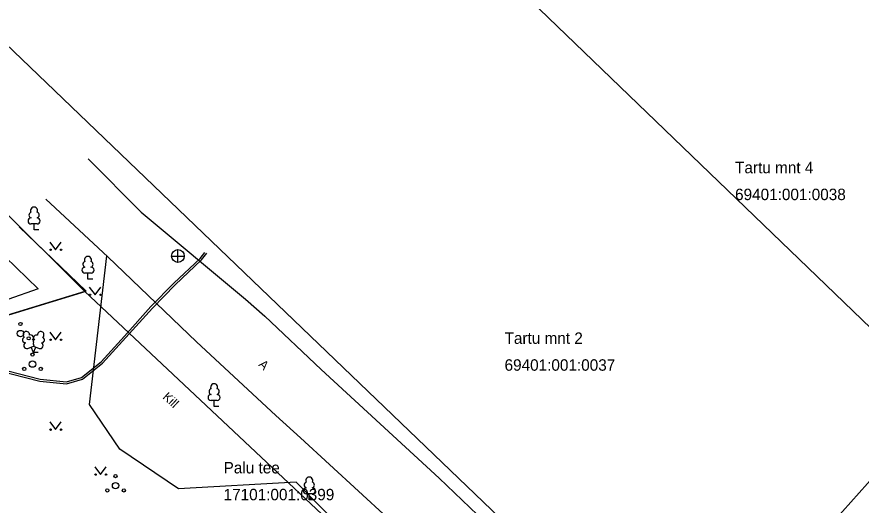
# Model space of a CAD drawing. Extents: x 632260 to 632500, y 6446842 to 6447078.
# Drawn here: x 632380.5 to 632446.8, y 6446959.3 to 6446997.7 of the extents above; entities that cross this region are included whole.
import ezdxf

# ---------------------------------------------------------------- set-up
doc = ezdxf.new("R2010")
doc.units = 0
for name, color, linetype in [('AED', 7, 'Continuous'), ('HALJASTUS', 7, 'Continuous'), ('HOONE', 7, 'Continuous'), ('KKAEV', 7, 'Continuous'), ('KPKAABEL', 7, 'Continuous'), ('MPKAABEL', 7, 'Continuous'), ('PIIR', 7, 'Continuous'), ('PUU', 7, 'Continuous'), ('TEE', 7, 'Continuous')]:
    doc.layers.add(name, color=color, linetype=linetype)

msp = doc.modelspace()

# ---------------------------------------------------------------- linework, layer by layer
at = {"layer": 'AED'}
msp.add_lwpolyline([(632342.839, 6446962.943), (632354.051, 6446966.398), (632367.254, 6446970.459), (632385.933, 6446976.179), (632380.674, 6446981.238)], dxfattribs=at)
at = {"layer": 'HALJASTUS'}
for p, q in [((632383.066, 6446980.026), (632383.53, 6446979.419)), ((632383.53, 6446979.419), (632383.975, 6446980.026)), ((632386.164, 6446976.491), (632386.628, 6446975.884)), ((632386.628, 6446975.884), (632387.073, 6446976.491)), ((632383.066, 6446972.955), (632383.53, 6446972.348)), ((632383.53, 6446972.348), (632383.975, 6446972.955)), ((632383.066, 6446965.884), (632383.53, 6446965.277)), ((632383.53, 6446965.277), (632383.975, 6446965.884)), ((632386.602, 6446962.348), (632387.065, 6446961.742)), ((632387.065, 6446961.742), (632387.511, 6446962.348))]:
    msp.add_line(p, q, dxfattribs=at)
for centre in [(632383.129, 6446979.419), (632383.957, 6446979.419), (632386.227, 6446975.884), (632387.055, 6446975.884), (632383.129, 6446972.348), (632383.957, 6446972.348), (632383.129, 6446965.277), (632383.957, 6446965.277), (632386.664, 6446961.742), (632387.493, 6446961.742)]:
    msp.add_circle(centre, 0.055, dxfattribs=at)
at = {"layer": 'HOONE'}
for points in [[(632382.157, 6446976.349), (632378.66, 6446979.713)], [(632382.157, 6446976.349), (632377.364, 6446974.666), (632376.051, 6446978.455)]]:
    msp.add_lwpolyline(points, dxfattribs=at)
at = {"layer": 'KKAEV'}
for p, q in [((632393.142, 6446978.43), (632393.142, 6446979.43)), ((632392.642, 6446978.93), (632393.642, 6446978.93))]:
    msp.add_line(p, q, dxfattribs=at)
msp.add_circle((632393.142, 6446978.93), 0.5, dxfattribs=at)
at = {"layer": 'KPKAABEL'}
msp.add_lwpolyline([(632378.888, 6446969.963), (632382.274, 6446969.092), (632384.395, 6446968.882), (632385.649, 6446969.241), (632387.217, 6446970.495), (632389.049, 6446972.526), (632391.139, 6446974.842), (632392.928, 6446976.671), (632394.994, 6446978.621), (632395.421, 6446979.144)], dxfattribs=at)
at = {"layer": 'MPKAABEL'}
msp.add_lwpolyline([(632337.712, 6446960.444), (632342.147, 6446961.466), (632346.993, 6446963.29), (632350.936, 6446964.721), (632356.214, 6446966.242), (632361.051, 6446967.7), (632364.651, 6446968.552), (632367.583, 6446969.601), (632371.478, 6446970.67), (632373.671, 6446970.821), (632376.243, 6446970.558), (632378.921, 6446970.12), (632382.302, 6446969.25), (632384.38, 6446969.044), (632385.574, 6446969.386), (632387.107, 6446970.612), (632388.93, 6446972.633), (632391.022, 6446974.952), (632392.816, 6446976.785), (632394.877, 6446978.73), (632395.268, 6446979.21)], dxfattribs=at)
at = {"layer": 'PIIR'}
for points in [[(632436.72, 6447040.15), (632480.34, 6446998.92), (632453.23, 6446967.82), (632370.81, 6447047.22), (632398.47, 6447077.52), (632437.02, 6447040.42)], [(632320.05, 6447055.08), (632344.64, 6447030.36), (632352.33, 6447021.81), (632418.43, 6446958.33), (632435.55, 6446947.84), (632425.68, 6446938.69), (632385.82, 6446976.15), (632358.33, 6447003.54), (632324.42, 6447037.08)], [(632370.81, 6447047.22), (632453.23, 6446967.82), (632448.65, 6446962.5), (632435.55, 6446947.84), (632418.43, 6446958.33), (632352.33, 6447021.81), (632354.52, 6447028.81), (632366.12, 6447042.04)], [(632337.2, 6446961.26), (632330.74, 6446998.15), (632358.33, 6447003.54), (632385.82, 6446976.15)], [(632354.81, 6446860.66), (632337.2, 6446961.26), (632385.82, 6446976.15), (632425.68, 6446938.69), (632394.54, 6446901.51), (632389.48, 6446904.16)]]:
    msp.add_lwpolyline(points, close=True, dxfattribs=at)
msp.add_lwpolyline([(632342.196, 6446852.044), (632345.88, 6446856.63), (632354.81, 6446860.66), (632389.48, 6446904.16), (632394.54, 6446901.51), (632425.68, 6446938.69), (632435.55, 6446947.84), (632448.65, 6446962.5), (632453.23, 6446967.82), (632480.34, 6446998.92), (632486.46, 6447005.876)], dxfattribs=at)
at = {"layer": 'PUU'}
for p, q in [((632382.075, 6446981.453), (632381.595, 6446981.453)), ((632381.835, 6446980.978), (632381.835, 6446981.453)), ((632382.215, 6446980.978), (632381.835, 6446980.978)), ((632386.31, 6446977.581), (632385.83, 6446977.581)), ((632386.07, 6446977.106), (632386.07, 6446977.581)), ((632386.45, 6446977.106), (632386.07, 6446977.106)), ((632381.34, 6446971.667), (632381.785, 6446971.842)), ((632381.78, 6446971.332), (632381.605, 6446971.772)), ((632381.78, 6446971.332), (632381.96, 6446971.772)), ((632382.16, 6446971.332), (632381.78, 6446971.332)), ((632381.785, 6446971.842), (632382.225, 6446971.662)), ((632396.226, 6446967.566), (632395.746, 6446967.566)), ((632395.986, 6446967.091), (632395.986, 6446967.566)), ((632396.366, 6446967.091), (632395.986, 6446967.091)), ((632403.706, 6446960.23), (632403.226, 6446960.23)), ((632403.466, 6446959.755), (632403.466, 6446960.23)), ((632403.846, 6446959.755), (632403.466, 6446959.755))]:
    msp.add_line(p, q, dxfattribs=at)
msp.add_lwpolyline([(632381.785, 6446972.337), (632381.765, 6446972.262), (632381.765, 6446972.242), (632381.775, 6446972.212), (632381.795, 6446972.177), (632381.8, 6446972.157), (632381.785, 6446972.122), (632381.76, 6446972.072), (632381.755, 6446972.047), (632381.76, 6446972.032), (632381.77, 6446972.002), (632381.805, 6446971.942), (632381.81, 6446971.922), (632381.805, 6446971.902), (632381.79, 6446971.867), (632381.785, 6446971.842)], dxfattribs=at)
for centre, radius in [((632380.761, 6446973.586), 0.125), ((632380.761, 6446972.836), 0.25), ((632381.411, 6446972.461), 0.125), ((632381.71, 6446971.179), 0.125), ((632381.71, 6446970.429), 0.25), ((632381.06, 6446970.054), 0.125), ((632382.36, 6446970.054), 0.125), ((632388.237, 6446961.622), 0.125), ((632387.587, 6446960.497), 0.125), ((632388.237, 6446960.872), 0.25), ((632388.887, 6446960.497), 0.125)]:
    msp.add_circle(centre, radius, dxfattribs=at)
for centre, radius, start, end in [((632381.835, 6446982.498), 0.277, 332.5799, 207.4201), ((632381.598, 6446981.69), 0.238, 90.0016, 269.3953), ((632381.665, 6446982.151), 0.233, 109.02174, 253.14154), ((632382.005, 6446982.151), 0.233, 286.85082, 70.98591), ((632382.072, 6446981.69), 0.238, 270.6047, 89.9984), ((632386.07, 6446978.626), 0.277, 332.5799, 207.4201), ((632385.833, 6446977.818), 0.238, 90.0016, 269.3953), ((632385.9, 6446978.279), 0.233, 109.02174, 253.14154), ((632386.24, 6446978.279), 0.233, 286.85082, 70.98591), ((632386.307, 6446977.818), 0.238, 270.6047, 89.9984), ((632381.223, 6446972.746), 0.256, 111.50269, 232.51731), ((632381.223, 6446972.746), 0.256, 350.48556, 111.50017), ((632381.558, 6446972.496), 0.224, 308.50412, 111.57247), ((632382.021, 6446972.491), 0.225, 67.7016, 230.51262), ((632382.359, 6446972.737), 0.256, 67.6168, 188.63142), ((632382.359, 6446972.737), 0.256, 306.59966, 67.61428), ((632381.149, 6446972.335), 0.224, 111.43041, 274.49868), ((632381.254, 6446971.89), 0.237, 111.50143, 291.50036), ((632381.784, 6446972.099), 0.237, 66.76552, 111.50149), ((632382.315, 6446971.882), 0.237, 247.61661, 67.61554), ((632382.426, 6446972.325), 0.224, 264.6183, 67.68657), ((632395.986, 6446968.611), 0.277, 332.5799, 207.4201), ((632395.749, 6446967.803), 0.238, 90.0016, 269.3953), ((632395.816, 6446968.264), 0.233, 109.02174, 253.14154), ((632396.156, 6446968.264), 0.233, 286.85082, 70.98591), ((632396.223, 6446967.803), 0.238, 270.6047, 89.9984), ((632403.466, 6446961.275), 0.277, 332.5799, 207.4201), ((632403.229, 6446960.467), 0.238, 90.0016, 269.3953), ((632403.296, 6446960.928), 0.233, 109.02174, 253.14154), ((632403.636, 6446960.928), 0.233, 286.85082, 70.98591), ((632403.703, 6446960.467), 0.238, 270.6047, 89.9984)]:
    msp.add_arc(centre, radius, start, end, dxfattribs=at)
at = {"layer": 'TEE'}
for points in [[(632386.096, 6446986.575), (632390.243, 6446982.385), (632398.447, 6446975.53), (632399.971, 6446974.194), (632404.412, 6446969.996), (632413.681, 6446961.455), (632419.102, 6446956.269)], [(632416.177, 6446952.12), (632415.96, 6446952.411), (632409.625, 6446958.344), (632402.77, 6446964.62), (632400.839, 6446966.376), (632394.595, 6446972.192), (632387.627, 6446978.858), (632382.751, 6446983.397)], [(632416.045, 6446952.045), (632413.588, 6446952.984), (632406.47, 6446957.046), (632402.428, 6446961.141), (632393.193, 6446960.63), (632388.585, 6446963.729), (632386.201, 6446967.265), (632387.548, 6446978.933)]]:
    msp.add_lwpolyline(points, dxfattribs=at)

# ---------------------------------------------------------------- texts
at = {"layer": 'PIIR'}
for s, p in [('Tartu mnt 4', (632436.932, 6446985.438)), ('69401:001:0038', (632436.932, 6446983.325)), ('Tartu mnt 2', (632418.814, 6446972.023)), ('69401:001:0037', (632418.814, 6446969.91)), ('Palu tee', (632396.731, 6446961.835)), ('17101:001:0399', (632396.731, 6446959.722))]:
    msp.add_text(s, height=0.9, dxfattribs=at).set_placement(p)
at = {"layer": 'TEE'}
for s, p in [('A', (632399.431, 6446970.335)), ('Kill', (632391.889, 6446967.781))]:
    msp.add_text(s, height=0.7, rotation=317.03253, dxfattribs=at).set_placement(p)

doc.saveas('drawing.dxf')
